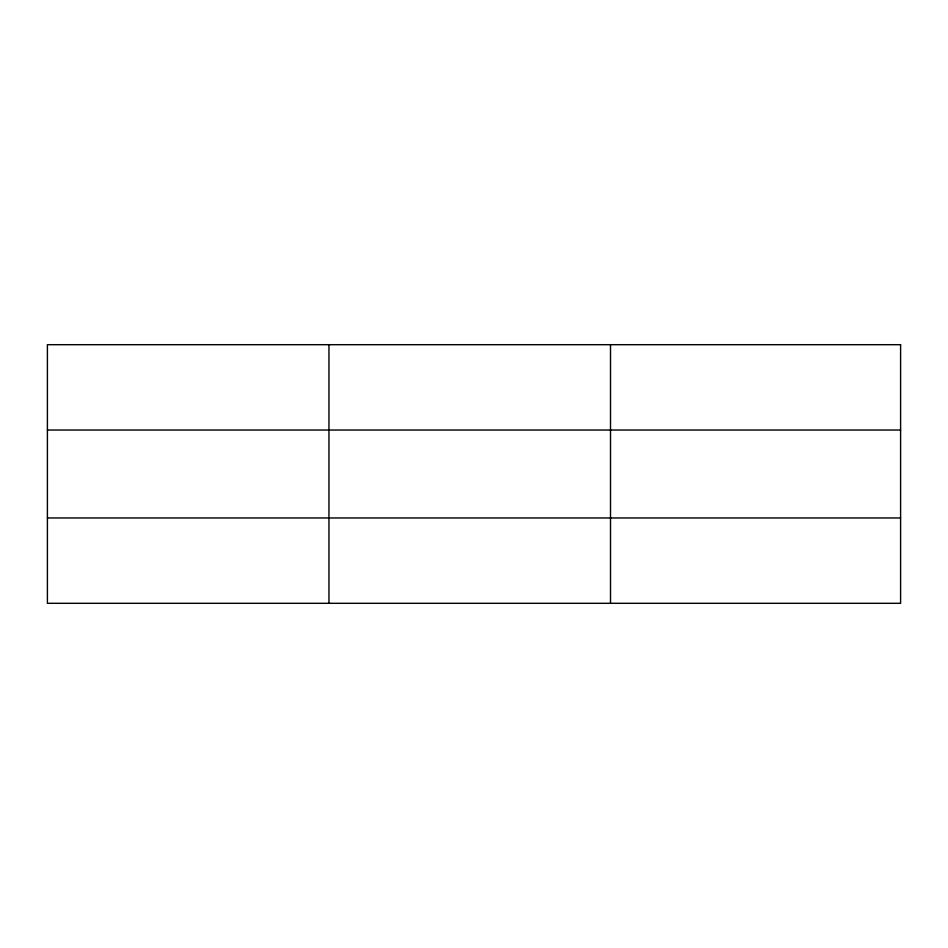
<?xml version="1.0" encoding="UTF-8"?>
<svg xmlns="http://www.w3.org/2000/svg" width="948" height="948" viewBox="0 0 948 948"><rect width="100%" height="100%" fill="white"/><g stroke="black" fill="none" stroke-linecap="round" stroke-linejoin="round"><path stroke-width="1.42" d="M328.956 603.307L328.956 344.693M610.512 603.307L610.512 344.693M47.4 430.036L900.6 430.036M47.4 517.964L900.6 517.964M900.6 344.693L900.6 603.307L47.4 603.307L47.4 344.693L900.6 344.693"/></g></svg>
